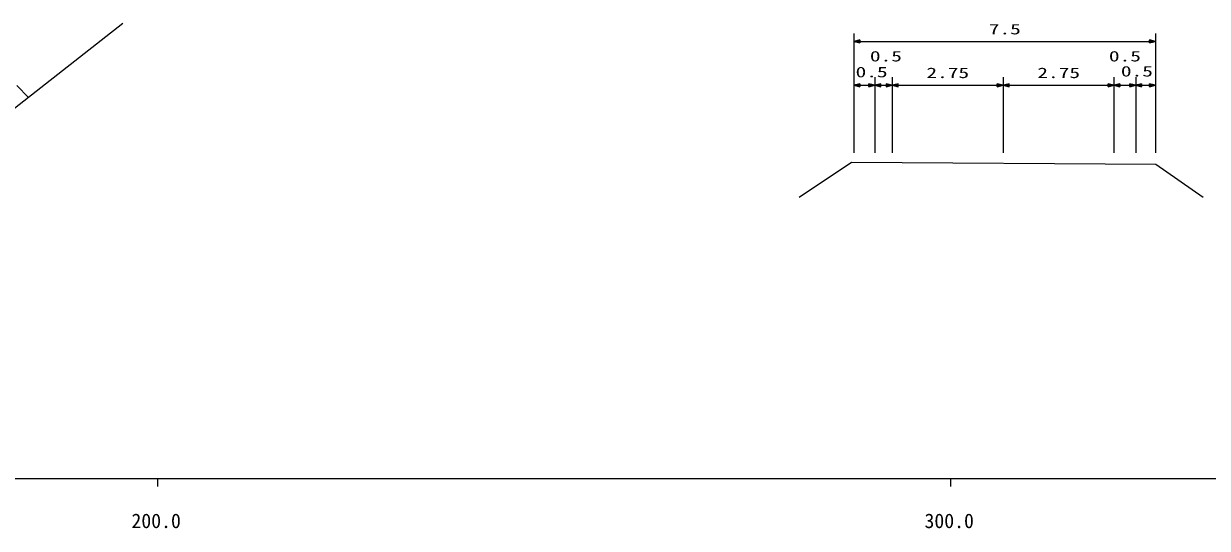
# Model space of a CAD drawing. Units: millimetres, scale not verified. Extents: x 40000 to 680000, y 20000 to 380000.
# Drawn here: x 251139 to 400394, y 198715 to 262377 of the extents above; entities that cross this region are included whole.
import ezdxf
from ezdxf.enums import TextEntityAlignment as Align

# ---------------------------------------------------------------- set-up
doc = ezdxf.new("R2010")
doc.units = ezdxf.units.MM
doc.header["$LTSCALE"] = 1000
for name, color, linetype, lineweight in [('M-BGD', 7, 'Continuous', 25), ('M-BGD-HTXT', 7, 'Continuous', 13), ('M-TTL-BAND', 7, 'Continuous', 25)]:
    doc.layers.add(name, color=color, linetype=linetype, lineweight=lineweight)
doc.styles.add('ＭＳ ゴシック', font='')
doc.styles.get('ＭＳ ゴシック').set_extended_font_data('MS Gothic')

# ---------------------------------------------------------------- blocks, each defined once
blk = doc.blocks.new('BUHIN96')
at = {"color": 7, "linetype": 'Continuous', "lineweight": 13}
for points in [[(0, 0), (733, -245), (762, 129)], [(153, -12), (711, 77), (691, -185)], [(228, -18), (681, 51), (665, -155)], [(305, -24), (651, 25), (639, -125)], [(379, -29), (621, -1), (613, -95)]]:
    blk.add_lwpolyline(points, close=True, dxfattribs=at)
for points in [[(77, -6), (741, 102), (717, -215), (79, -6)], [(589, -46), (456, -35), (590, -27), (587, -64), (456, -35)]]:
    blk.add_lwpolyline(points, dxfattribs=at)
blk = doc.blocks.new('BUHIN97')
at = {"color": 7, "linetype": 'Continuous', "lineweight": 13}
for points in [[(0, 0), (-733, 245), (-762, -129)], [(-153, 12), (-711, -77), (-691, 185)], [(-228, 18), (-681, -51), (-665, 155)], [(-305, 24), (-651, -25), (-639, 125)], [(-379, 29), (-621, 1), (-613, 95)]]:
    blk.add_lwpolyline(points, close=True, dxfattribs=at)
for points in [[(-77, 6), (-741, -102), (-717, 215), (-79, 6)], [(-589, 46), (-456, 35), (-590, 27), (-587, 64), (-456, 35)]]:
    blk.add_lwpolyline(points, dxfattribs=at)

msp = doc.modelspace()

# ---------------------------------------------------------------- linework, layer by layer
at = {"layer": 'M-BGD'}
for p, q in [((263649, 262377), (242173, 245585)), ((251736, 253063), (250258, 254597)), ((348945, 240483), (355510, 244908)), ((355510, 244908), (393909, 244674)), ((393909, 244674), (399886, 240509))]:
    msp.add_line(p, q, dxfattribs=at)
at = {"layer": 'M-BGD-HTXT'}
for p, q in [((355842, 246098), (355842, 261129)), ((355842, 260129), (393845, 260129)), ((393845, 261129), (393845, 246098)), ((358454, 255615), (358454, 246098)), ((360651, 255615), (360651, 246098)), ((374637, 255615), (374637, 246098)), ((388624, 255615), (388624, 246098)), ((391358, 255615), (391358, 246098)), ((355842, 254615), (358454, 254615)), ((358454, 254615), (360651, 254615)), ((360651, 254615), (374637, 254615)), ((374637, 254615), (388624, 254615)), ((388624, 254615), (391358, 254615)), ((391358, 254615), (393845, 254615))]:
    msp.add_line(p, q, dxfattribs=at)
at = {"layer": 'M-TTL-BAND'}
for p, q in [((40000, 205000), (579000, 205000)), ((268000, 205000), (268000, 204000)), ((368000, 205000), (368000, 204000))]:
    msp.add_line(p, q, dxfattribs=at)

# ---------------------------------------------------------------- block references
at = {"layer": 'M-BGD-HTXT', "rotation": 4.42897}
for name, p in [('BUHIN96', (355842, 260129)), ('BUHIN97', (393845, 260129)), ('BUHIN96', (355842, 254615)), ('BUHIN97', (358454, 254615)), ('BUHIN96', (358454, 254615)), ('BUHIN97', (360651, 254615)), ('BUHIN96', (360651, 254615)), ('BUHIN97', (374637, 254615)), ('BUHIN96', (374637, 254615)), ('BUHIN97', (388624, 254615)), ('BUHIN96', (388624, 254615)), ('BUHIN97', (391358, 254615)), ('BUHIN96', (391358, 254615)), ('BUHIN97', (393845, 254615))]:
    msp.add_blockref(name, p, dxfattribs=at)

# ---------------------------------------------------------------- texts
at = {"layer": 'M-BGD-HTXT', "style": 'ＭＳ ゴシック', "width": 1.5}
for s, p in [('7.5', (372835, 260629)), ('0.5', (357844, 257215)), ('0.5', (387982, 257215)), ('0.5', (356040, 255215)), ('2.75', (364969, 255115)), ('2.75', (378955, 255115)), ('0.5', (389493, 255315))]:
    msp.add_text(s, height=1320, dxfattribs=at).set_placement(p, align=Align.BOTTOM_LEFT)
at = {"layer": 'M-TTL-BAND', "style": 'ＭＳ ゴシック'}
for s, p in [('200.0', (267844, 198195)), ('300.0', (367844, 198195))]:
    msp.add_text(s, height=1833, dxfattribs=at).set_placement(p, align=Align.BOTTOM_CENTER)

doc.saveas('drawing.dxf')
